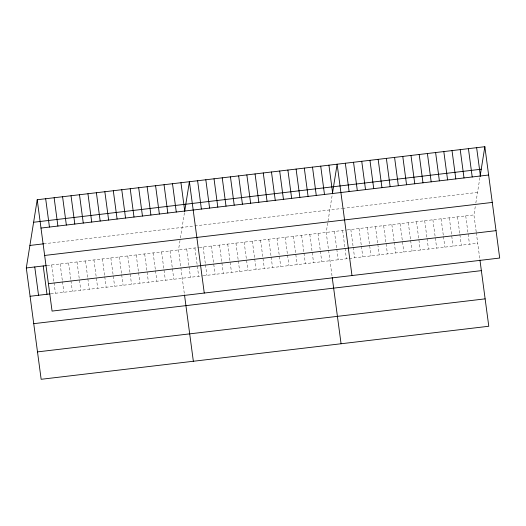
<?xml version="1.0" encoding="UTF-8"?>
<svg xmlns="http://www.w3.org/2000/svg" width="526" height="526" viewBox="0 0 526 526"><rect width="100%" height="100%" fill="white"/><g stroke="black" fill="none" stroke-linecap="round" stroke-linejoin="round"><path stroke-width="0.39" stroke-dasharray="2.63 1.97" d="M179.997 240.54L178.498 249.922L184.409 294.225M180.398 238.041L184.468 212.596M327.711 223.044L326.212 232.42L332.123 276.722M328.014 221.163L332.287 194.449M476.201 231.907L473.933 214.917L475.432 205.541M475.833 203.036L480.008 176.946M43.737 243.808L194.035 225.996M194.778 225.91L341.749 208.493M342.498 208.408L477.536 192.411M47.051 265.498L198.637 247.536M199.387 247.45L346.358 230.033M347.101 229.947L473.933 214.917M50.831 293.817L202.418 275.854M203.161 275.769L477.713 243.236M476.306 232.722L479.843 259.219M465.727 215.89L469.501 244.209M457.521 216.863L459.783 233.853M459.895 234.662L461.295 245.182M449.316 217.836L453.09 246.155M441.104 218.809L443.372 235.799M443.484 236.608L444.884 247.128M432.898 219.783L436.679 248.101M424.692 220.756L426.961 237.745M427.066 238.554L428.473 249.074M416.487 221.722L420.267 250.041M408.281 222.695L410.55 239.692M410.655 240.5L412.055 251.014M400.076 223.668L403.85 251.987M391.863 224.641L394.132 241.631M394.244 242.44L395.644 252.96M383.658 225.615L387.438 253.933M375.452 226.588L377.721 243.577M377.826 244.386L379.233 254.906M367.247 227.561L371.027 255.879M359.041 228.534L361.309 245.524M361.415 246.332L362.822 256.852M350.835 229.5L353.097 246.497M353.209 247.305L354.609 257.819M342.63 230.473L344.892 247.47M345.003 248.279L346.404 258.792M334.418 231.447L336.686 248.436M336.798 249.245L338.198 259.765M318.006 233.393L320.275 250.383M320.38 251.191L321.787 261.711M309.801 234.366L313.581 262.684M301.595 235.339L303.864 252.329M303.969 253.137L305.369 263.657M293.39 236.312L297.164 264.631M285.177 237.285L287.446 254.275M287.558 255.084L288.958 265.604M276.972 238.252L280.752 266.57M268.766 239.225L271.035 256.215M271.14 257.03L272.547 267.543M260.561 240.198L264.341 268.516M252.355 241.171L254.623 258.161M254.729 258.97L256.136 269.49M244.149 242.144L247.924 270.463M235.944 243.117L238.206 260.107M238.317 260.916L239.718 271.436M227.732 244.09L231.512 272.409M219.526 245.063L221.794 262.053M221.906 262.862L223.307 273.382M211.32 246.03L215.101 274.348M203.115 247.003L205.383 263.999M205.488 264.808L206.896 275.322M194.909 247.976L198.69 276.295M186.704 248.949L188.965 265.939M189.077 266.748L190.478 277.268M170.043 250.922L172.304 267.918M172.416 268.727L173.817 279.24M161.587 251.928L165.361 280.246M153.132 252.927L155.394 269.917M155.505 270.726L156.906 281.246M144.676 253.926L148.45 282.245M136.221 254.932L138.483 271.922M138.594 272.731L139.995 283.251M127.765 255.932L131.539 284.25M119.31 256.938L121.578 273.928M121.684 274.736L123.084 285.256M110.854 257.937L114.629 286.256M102.399 258.937L104.667 275.926M104.773 276.742L106.173 287.255M93.944 259.943L97.718 288.261M85.488 260.942L87.757 277.932M87.862 278.741L89.262 289.261M77.033 261.941L80.813 290.26M68.577 262.947L70.846 279.937M70.951 280.746L72.358 291.266M60.122 263.947L62.39 280.937M62.495 281.745L63.902 292.265M51.666 264.946L53.935 281.943M54.04 282.751L55.447 293.265"/><path stroke-width="0.79" d="M479.942 259.982L488.785 326.258L41.153 379.292L26.3 267.958L37.215 199.742L484.847 146.708L499.7 258.042L52.067 311.083L37.215 199.742M184.672 211.307L189.406 181.713L204.266 293.048M332.393 193.805L337.127 164.211L351.979 275.545M480.106 176.302L484.847 146.708M33.611 222.255L481.244 169.214M40.989 228.06L488.621 175.026M29.903 245.445L43.737 243.808M44.644 255.458L492.277 202.425M26.3 267.958L46.288 265.584M48.412 283.685L496.044 230.651M30.081 296.276L50.062 293.902M33.736 323.668L481.369 270.634M37.497 351.894L485.13 298.86M476.635 147.681L480.416 176M468.429 148.654L472.21 176.973M460.224 149.621L464.004 177.939M452.018 150.594L455.799 178.912M443.812 151.567L447.587 179.885M435.607 152.54L439.381 180.859M427.401 153.513L431.175 181.832M419.189 154.486L422.97 182.805M410.984 155.459L414.764 183.778M402.778 156.432L406.559 184.751M394.572 157.399L398.353 185.724M386.367 158.372L390.141 186.691M378.161 159.345L381.935 187.664M369.949 160.318L373.73 188.637M361.743 161.291L365.524 189.61M353.538 162.264L357.318 190.583M345.332 163.238L349.113 191.556M328.921 165.184L332.695 193.502M320.715 166.15L324.489 194.469M332.228 277.485L341.072 343.761M312.503 167.123L316.284 195.442M304.298 168.096L308.078 196.415M296.092 169.07L299.873 197.388M287.886 170.043L291.667 198.361M279.681 171.016L283.455 199.334M271.475 171.989L275.249 200.307M263.263 172.962L267.044 201.28M255.057 173.928L258.838 202.254M246.852 174.902L250.632 203.22M238.646 175.875L242.427 204.193M230.441 176.848L234.221 205.166M222.235 177.821L226.009 206.139M214.029 178.794L217.803 207.112M205.817 179.767L209.598 208.086M197.612 180.74L201.392 209.059M180.951 182.713L184.731 211.031M172.495 183.712L176.276 212.031M184.508 294.981L193.351 361.263M164.04 184.718L167.82 213.037M155.584 185.717L159.365 214.036M147.129 186.717L150.909 215.035M138.673 187.723L142.454 216.041M130.218 188.722L133.999 217.041M121.762 189.722L125.543 218.04M113.307 190.728L117.088 219.046M104.852 191.727L108.632 220.046M96.396 192.733L100.177 221.051M87.941 193.732L91.721 222.051M79.485 194.732L83.266 223.05M71.036 195.738L74.81 224.056M62.581 196.737L66.355 225.056M54.125 197.737L57.899 226.055M45.67 198.743L49.444 227.061M43.211 265.952L46.992 294.271M34.755 266.952L38.536 295.27"/></g></svg>
